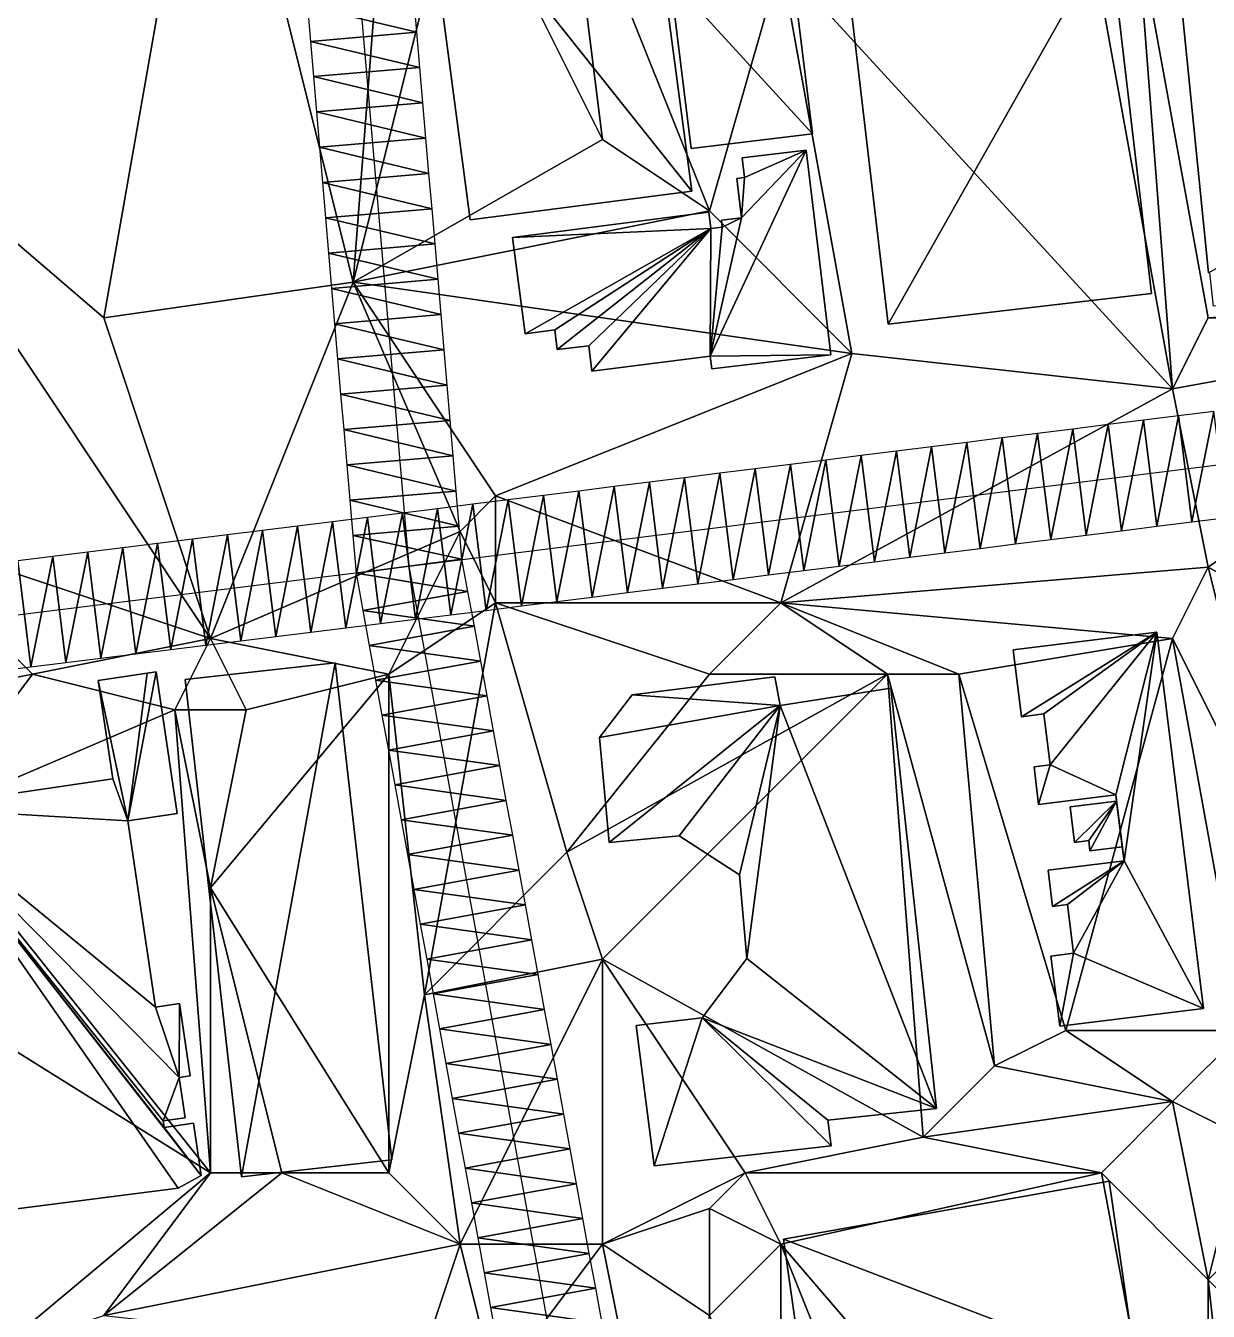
# Model space of a CAD drawing. Header units: metres. Extents: x -1103 to 901, y -902 to 905.
# Drawn here: x -860.4 to -794, y 388.2 to 460.4 of the extents above; entities that cross this region are included whole.
import ezdxf

# ---------------------------------------------------------------- set-up
doc = ezdxf.new("R2010")
doc.units = ezdxf.units.M
for name, color, linetype in [('OSM_BUILDING_FOOTPRINTS', 7, 'CONTINUOUS'), ('OSM_BUILDING_ROOFS', 1, 'CONTINUOUS'), ('OSM_BUILDING_WALLS', 8, 'CONTINUOUS'), ('OSM_ROAD_AXES', 2, 'CONTINUOUS'), ('OSM_ROAD_SURFACE', 9, 'CONTINUOUS'), ('OSM_TERRAIN', 3, 'CONTINUOUS')]:
    doc.layers.add(name, color=color, linetype=linetype)

msp = doc.modelspace()

# ---------------------------------------------------------------- linework, layer by layer
at = {"layer": 'OSM_BUILDING_FOOTPRINTS'}
for points in [[(-825.731, 471.803, 13.189), (-822.99, 451.112, 13.189), (-835.425, 449.486, 13.189), (-838.167, 470.178, 13.189), (-825.731, 471.803, 13.189)], [(-814.335, 463.896, 12.464), (-799.556, 465.6, 12.464), (-797.19, 445.351, 12.464), (-811.969, 443.647, 12.464), (-814.335, 463.896, 12.464)], [(-795.477, 461.386, 12.479), (-761.564, 464.716, 12.479), (-760.082, 449.841, 12.479), (-763.332, 449.52, 12.479), (-763.166, 447.983, 12.479), (-766.626, 447.607, 12.479), (-766.781, 449.023, 12.479), (-789.861, 446.501, 12.479), (-789.706, 445.085, 12.479), (-793.697, 444.643, 12.479), (-793.907, 446.523, 12.479), (-793.995, 446.512, 12.479), (-795.477, 461.386, 12.479)], [(-817.385, 463.885, 12.961), (-816.214, 454.33, 12.961), (-823.034, 453.501, 12.961), (-824.206, 463.067, 12.961), (-817.385, 463.885, 12.961)], [(-821.961, 441.845, 13.119), (-828.594, 441.004, 13.119), (-828.771, 442.431, 13.119), (-830.55, 442.209, 13.119), (-830.683, 443.315, 13.119), (-832.352, 443.105, 13.119), (-833.048, 448.502, 13.119), (-822.028, 449.918, 13.119), (-821.917, 449.011, 13.119), (-821.276, 449.088, 13.119), (-821.331, 449.475, 13.119), (-820.193, 449.608, 13.119), (-820.469, 451.809, 13.119), (-820.027, 451.864, 13.119), (-820.16, 452.97, 13.119), (-816.578, 453.401, 13.119), (-815.185, 441.922, 13.119), (-821.873, 441.126, 13.119), (-821.961, 441.845, 13.119)], [(-799.146, 416.863, 13.753), (-799.19, 417.217, 13.753), (-803.523, 416.686, 13.753), (-803.778, 418.798, 13.753), (-802.882, 418.909, 13.753), (-803.236, 421.762, 13.753), (-804.485, 421.607, 13.753), (-804.949, 425.367, 13.753), (-796.88, 426.351, 13.753), (-794.271, 405.229, 13.753), (-802.34, 404.244, 13.753), (-802.827, 408.17, 13.753), (-801.567, 408.325, 13.753), (-801.898, 411.057, 13.753), (-802.738, 410.957, 13.753), (-802.993, 412.992, 13.753), (-798.726, 413.512, 13.753), (-798.825, 414.297, 13.753), (-800.638, 414.076, 13.753), (-800.704, 414.651, 13.753), (-801.511, 414.551, 13.753), (-801.755, 416.553, 13.753), (-799.146, 416.863, 13.753)], [(-851.431, 423.685, 13.4), (-843.008, 424.625, 13.4), (-839.835, 396.735, 13.4), (-848.258, 395.784, 13.4), (-851.431, 423.685, 13.4)], [(-863.987, 393.594, 13.037), (-866.696, 416.475, 13.037), (-855.487, 418.112, 13.037), (-856.305, 423.641, 13.037), (-853.553, 424.05, 13.037), (-853.055, 424.117, 13.037), (-851.884, 416.165, 13.037), (-852.492, 416.077, 13.037), (-854.647, 415.767, 13.037), (-853.099, 405.305, 13.037), (-851.74, 405.504, 13.037), (-851.143, 401.446, 13.037), (-851.773, 401.346, 13.037), (-851.43, 399.09, 13.037), (-852.668, 398.913, 13.037), (-852.613, 398.548, 13.037), (-850.955, 398.792, 13.037), (-850.524, 395.861, 13.037), (-851.817, 395.142, 13.037), (-863.987, 393.594, 13.037)], [(-818.026, 422.237, 14.599), (-811.825, 423.199, 14.599), (-809.249, 399.622, 14.599), (-815.362, 398.958, 14.599), (-815.174, 397.52, 14.599), (-825.111, 396.392, 14.599), (-826.117, 404.277, 14.599), (-822.414, 404.709, 14.599), (-819.905, 408.037, 14.599), (-820.314, 412.737, 14.599), (-823.696, 414.927, 14.599), (-827.632, 414.551, 14.599), (-828.173, 420.445, 14.599), (-826.338, 422.834, 14.599), (-818.324, 423.852, 14.599), (-818.026, 422.237, 14.599)], [(-799.555, 395.541, 13.459), (-797.985, 384.692, 13.459), (-797.41, 384.77, 13.459), (-797.288, 383.973, 13.459), (-796.172, 384.018, 13.459), (-795.542, 378.422, 13.459), (-796.028, 378.123, 13.459), (-795.641, 374.628, 13.459), (-796.293, 374.529, 13.459), (-794.226, 363.492, 13.459), (-813.228, 360.428, 13.459), (-814.355, 365.958, 13.459), (-815.184, 365.77, 13.459), (-817.826, 385.256, 13.459), (-817.76, 385.267, 13.459), (-818.025, 387.147, 13.459), (-817.13, 387.269, 13.459), (-817.849, 392.278, 13.459), (-799.555, 395.541, 13.459)]]:
    msp.add_polyline3d(points, close=True, dxfattribs=at)
at = {"layer": 'OSM_BUILDING_ROOFS'}
for points in [[(-822.99, 451.112, 21.589), (-825.731, 471.803, 21.589), (-838.167, 470.178, 21.589)], [(-822.99, 451.112, 21.589), (-838.167, 470.178, 21.589), (-835.425, 449.486, 21.589)], [(-799.556, 465.6, 17.664), (-814.335, 463.896, 17.664), (-811.969, 443.647, 17.664)], [(-799.556, 465.6, 17.664), (-811.969, 443.647, 17.664), (-797.19, 445.351, 17.664)], [(-761.564, 464.716, 20.879), (-795.477, 461.386, 20.879), (-793.995, 446.512, 20.879)], [(-816.214, 454.33, 22.961), (-817.385, 463.885, 22.961), (-824.206, 463.067, 22.961)], [(-816.214, 454.33, 22.961), (-824.206, 463.067, 22.961), (-823.034, 453.501, 22.961)], [(-821.961, 441.845, 21.519), (-815.185, 441.922, 21.519), (-816.578, 453.401, 21.519)], [(-821.961, 441.845, 21.519), (-816.578, 453.401, 21.519), (-820.193, 449.608, 21.519)], [(-816.578, 453.401, 21.519), (-820.027, 451.864, 21.519), (-820.193, 449.608, 21.519)], [(-816.578, 453.401, 21.519), (-820.16, 452.97, 21.519), (-820.027, 451.864, 21.519)], [(-820.027, 451.864, 21.519), (-820.469, 451.809, 21.519), (-820.193, 449.608, 21.519)], [(-821.917, 449.011, 21.519), (-822.028, 449.918, 21.519), (-833.048, 448.502, 21.519)], [(-821.961, 441.845, 21.519), (-820.193, 449.608, 21.519), (-821.276, 449.088, 21.519)], [(-820.193, 449.608, 21.519), (-821.331, 449.475, 21.519), (-821.276, 449.088, 21.519)], [(-821.917, 449.011, 21.519), (-833.048, 448.502, 21.519), (-832.352, 443.105, 21.519)], [(-821.917, 449.011, 21.519), (-832.352, 443.105, 21.519), (-830.683, 443.315, 21.519)], [(-821.917, 449.011, 21.519), (-830.683, 443.315, 21.519), (-830.55, 442.209, 21.519)], [(-821.917, 449.011, 21.519), (-830.55, 442.209, 21.519), (-828.771, 442.431, 21.519)], [(-821.917, 449.011, 21.519), (-828.771, 442.431, 21.519), (-828.594, 441.004, 21.519)], [(-821.917, 449.011, 21.519), (-828.594, 441.004, 21.519), (-821.961, 441.845, 21.519)], [(-821.276, 449.088, 21.519), (-821.917, 449.011, 21.519), (-821.961, 441.845, 21.519)], [(-821.961, 441.845, 21.519), (-821.873, 441.126, 21.519), (-815.185, 441.922, 21.519)], [(-796.88, 426.351, 25.353), (-804.949, 425.367, 25.353), (-804.485, 421.607, 25.353)], [(-796.88, 426.351, 25.353), (-804.485, 421.607, 25.353), (-803.236, 421.762, 25.353)], [(-796.88, 426.351, 25.353), (-803.236, 421.762, 25.353), (-802.882, 418.909, 25.353)], [(-796.88, 426.351, 25.353), (-802.882, 418.909, 25.353), (-799.19, 417.217, 25.353)], [(-796.88, 426.351, 25.353), (-799.19, 417.217, 25.353), (-798.726, 413.512, 25.353)], [(-798.726, 413.512, 25.353), (-794.271, 405.229, 25.353), (-796.88, 426.351, 25.353)], [(-843.008, 424.625, 18.6), (-851.431, 423.685, 18.6), (-848.258, 395.784, 18.6)], [(-843.008, 424.625, 18.6), (-848.258, 395.784, 18.6), (-839.835, 396.735, 18.6)], [(-854.647, 415.767, 18.237), (-853.553, 424.05, 18.237), (-856.305, 423.641, 18.237)], [(-854.647, 415.767, 18.237), (-856.305, 423.641, 18.237), (-855.487, 418.112, 18.237)], [(-854.647, 415.767, 18.237), (-851.884, 416.165, 18.237), (-853.055, 424.117, 18.237)], [(-854.647, 415.767, 18.237), (-853.055, 424.117, 18.237), (-853.553, 424.05, 18.237)], [(-818.026, 422.237, 29.399), (-818.324, 423.852, 29.399), (-826.338, 422.834, 29.399)], [(-809.249, 399.622, 29.399), (-811.825, 423.199, 29.399), (-818.026, 422.237, 29.399)], [(-818.026, 422.237, 29.399), (-826.338, 422.834, 29.399), (-828.173, 420.445, 29.399)], [(-818.026, 422.237, 29.399), (-828.173, 420.445, 29.399), (-827.632, 414.551, 29.399)], [(-818.026, 422.237, 29.399), (-827.632, 414.551, 29.399), (-823.696, 414.927, 29.399)], [(-818.026, 422.237, 29.399), (-823.696, 414.927, 29.399), (-820.314, 412.737, 29.399)], [(-818.026, 422.237, 29.399), (-820.314, 412.737, 29.399), (-819.905, 408.037, 29.399)], [(-809.249, 399.622, 29.399), (-818.026, 422.237, 29.399), (-819.905, 408.037, 29.399)], [(-802.882, 418.909, 25.353), (-803.778, 418.798, 25.353), (-803.523, 416.686, 25.353)], [(-802.882, 418.909, 25.353), (-803.523, 416.686, 25.353), (-799.19, 417.217, 25.353)], [(-854.647, 415.767, 18.237), (-855.487, 418.112, 18.237), (-866.696, 416.475, 18.237)], [(-799.19, 417.217, 25.353), (-799.146, 416.863, 25.353), (-798.726, 413.512, 25.353)], [(-866.696, 416.475, 18.237), (-863.987, 393.594, 18.237), (-851.817, 395.142, 18.237)], [(-866.696, 416.475, 18.237), (-851.817, 395.142, 18.237), (-850.524, 395.861, 18.237)], [(-866.696, 416.475, 18.237), (-850.524, 395.861, 18.237), (-852.613, 398.548, 18.237)], [(-866.696, 416.475, 18.237), (-852.613, 398.548, 18.237), (-852.668, 398.913, 18.237)], [(-866.696, 416.475, 18.237), (-852.668, 398.913, 18.237), (-851.773, 401.346, 18.237)], [(-866.696, 416.475, 18.237), (-851.773, 401.346, 18.237), (-853.099, 405.305, 18.237)], [(-866.696, 416.475, 18.237), (-853.099, 405.305, 18.237), (-854.647, 415.767, 18.237)], [(-799.146, 416.863, 25.353), (-801.755, 416.553, 25.353), (-801.511, 414.551, 25.353)], [(-799.146, 416.863, 25.353), (-801.511, 414.551, 25.353), (-800.704, 414.651, 25.353)], [(-799.146, 416.863, 25.353), (-800.704, 414.651, 25.353), (-800.638, 414.076, 25.353)], [(-799.146, 416.863, 25.353), (-800.638, 414.076, 25.353), (-798.825, 414.297, 25.353)], [(-799.146, 416.863, 25.353), (-798.825, 414.297, 25.353), (-798.726, 413.512, 25.353)], [(-854.647, 415.767, 18.237), (-852.492, 416.077, 18.237), (-851.884, 416.165, 18.237)], [(-798.726, 413.512, 25.353), (-802.993, 412.992, 25.353), (-802.738, 410.957, 25.353)], [(-798.726, 413.512, 25.353), (-802.738, 410.957, 25.353), (-801.898, 411.057, 25.353)], [(-798.726, 413.512, 25.353), (-801.898, 411.057, 25.353), (-801.567, 408.325, 25.353)], [(-798.726, 413.512, 25.353), (-801.567, 408.325, 25.353), (-794.271, 405.229, 25.353)], [(-809.249, 399.622, 29.399), (-819.905, 408.037, 29.399), (-822.414, 404.709, 29.399)], [(-801.567, 408.325, 25.353), (-802.827, 408.17, 25.353), (-802.34, 404.244, 25.353)], [(-801.567, 408.325, 25.353), (-802.34, 404.244, 25.353), (-794.271, 405.229, 25.353)], [(-851.773, 401.346, 18.237), (-851.74, 405.504, 18.237), (-853.099, 405.305, 18.237)], [(-851.773, 401.346, 18.237), (-851.143, 401.446, 18.237), (-851.74, 405.504, 18.237)], [(-822.414, 404.709, 29.399), (-826.117, 404.277, 29.399), (-825.111, 396.392, 29.399)], [(-822.414, 404.709, 29.399), (-825.111, 396.392, 29.399), (-815.174, 397.52, 29.399)], [(-822.414, 404.709, 29.399), (-815.174, 397.52, 29.399), (-815.362, 398.958, 29.399)], [(-822.414, 404.709, 29.399), (-815.362, 398.958, 29.399), (-809.249, 399.622, 29.399)], [(-852.668, 398.913, 18.237), (-851.43, 399.09, 18.237), (-851.773, 401.346, 18.237)], [(-850.524, 395.861, 18.237), (-850.955, 398.792, 18.237), (-852.613, 398.548, 18.237)], [(-797.985, 384.692, 63.459), (-799.555, 395.541, 63.459), (-817.849, 392.278, 63.459)], [(-797.985, 384.692, 63.459), (-817.849, 392.278, 63.459), (-817.13, 387.269, 63.459)]]:
    msp.add_3dface(points, dxfattribs=at)
at = {"layer": 'OSM_BUILDING_WALLS'}
for points in [[(-822.99, 451.112, 13.189), (-825.731, 471.803, 13.189), (-825.731, 471.803, 21.589)], [(-822.99, 451.112, 13.189), (-825.731, 471.803, 21.589), (-822.99, 451.112, 21.589)], [(-838.167, 470.178, 13.189), (-835.425, 449.486, 13.189), (-835.425, 449.486, 21.589)], [(-838.167, 470.178, 13.189), (-835.425, 449.486, 21.589), (-838.167, 470.178, 21.589)], [(-797.19, 445.351, 12.464), (-799.556, 465.6, 12.464), (-799.556, 465.6, 17.664)], [(-797.19, 445.351, 12.464), (-799.556, 465.6, 17.664), (-797.19, 445.351, 17.664)], [(-816.214, 454.33, 12.961), (-817.385, 463.885, 12.961), (-817.385, 463.885, 22.961)], [(-816.214, 454.33, 12.961), (-817.385, 463.885, 22.961), (-816.214, 454.33, 22.961)], [(-814.335, 463.896, 12.464), (-811.969, 443.647, 12.464), (-811.969, 443.647, 17.664)], [(-814.335, 463.896, 12.464), (-811.969, 443.647, 17.664), (-814.335, 463.896, 17.664)], [(-824.206, 463.067, 12.961), (-823.034, 453.501, 12.961), (-823.034, 453.501, 22.961)], [(-824.206, 463.067, 12.961), (-823.034, 453.501, 22.961), (-824.206, 463.067, 22.961)], [(-795.477, 461.386, 12.479), (-793.995, 446.512, 12.479), (-793.995, 446.512, 20.879)], [(-795.477, 461.386, 12.479), (-793.995, 446.512, 20.879), (-795.477, 461.386, 20.879)], [(-823.034, 453.501, 12.961), (-816.214, 454.33, 12.961), (-816.214, 454.33, 22.961)], [(-823.034, 453.501, 12.961), (-816.214, 454.33, 22.961), (-823.034, 453.501, 22.961)], [(-816.578, 453.401, 13.119), (-820.16, 452.97, 13.119), (-820.16, 452.97, 21.519)], [(-816.578, 453.401, 13.119), (-820.16, 452.97, 21.519), (-816.578, 453.401, 21.519)], [(-815.185, 441.922, 13.119), (-816.578, 453.401, 13.119), (-816.578, 453.401, 21.519)], [(-815.185, 441.922, 13.119), (-816.578, 453.401, 21.519), (-815.185, 441.922, 21.519)], [(-820.16, 452.97, 13.119), (-820.027, 451.864, 13.119), (-820.027, 451.864, 21.519)], [(-820.16, 452.97, 13.119), (-820.027, 451.864, 21.519), (-820.16, 452.97, 21.519)], [(-820.027, 451.864, 13.119), (-820.469, 451.809, 13.119), (-820.469, 451.809, 21.519)], [(-820.027, 451.864, 13.119), (-820.469, 451.809, 21.519), (-820.027, 451.864, 21.519)], [(-820.469, 451.809, 13.119), (-820.193, 449.608, 13.119), (-820.193, 449.608, 21.519)], [(-820.469, 451.809, 13.119), (-820.193, 449.608, 21.519), (-820.469, 451.809, 21.519)], [(-835.425, 449.486, 13.189), (-822.99, 451.112, 13.189), (-822.99, 451.112, 21.589)], [(-835.425, 449.486, 13.189), (-822.99, 451.112, 21.589), (-835.425, 449.486, 21.589)], [(-822.028, 449.918, 13.119), (-833.048, 448.502, 13.119), (-833.048, 448.502, 21.519)], [(-822.028, 449.918, 13.119), (-833.048, 448.502, 21.519), (-822.028, 449.918, 21.519)], [(-821.917, 449.011, 13.119), (-822.028, 449.918, 13.119), (-822.028, 449.918, 21.519)], [(-821.917, 449.011, 13.119), (-822.028, 449.918, 21.519), (-821.917, 449.011, 21.519)], [(-820.193, 449.608, 13.119), (-821.331, 449.475, 13.119), (-821.331, 449.475, 21.519)], [(-820.193, 449.608, 13.119), (-821.331, 449.475, 21.519), (-820.193, 449.608, 21.519)], [(-821.276, 449.088, 13.119), (-821.917, 449.011, 13.119), (-821.917, 449.011, 21.519)], [(-821.276, 449.088, 13.119), (-821.917, 449.011, 21.519), (-821.276, 449.088, 21.519)], [(-821.331, 449.475, 13.119), (-821.276, 449.088, 13.119), (-821.276, 449.088, 21.519)], [(-821.331, 449.475, 13.119), (-821.276, 449.088, 21.519), (-821.331, 449.475, 21.519)], [(-833.048, 448.502, 13.119), (-832.352, 443.105, 13.119), (-832.352, 443.105, 21.519)], [(-833.048, 448.502, 13.119), (-832.352, 443.105, 21.519), (-833.048, 448.502, 21.519)], [(-811.969, 443.647, 12.464), (-797.19, 445.351, 12.464), (-797.19, 445.351, 17.664)], [(-811.969, 443.647, 12.464), (-797.19, 445.351, 17.664), (-811.969, 443.647, 17.664)], [(-832.352, 443.105, 13.119), (-830.683, 443.315, 13.119), (-830.683, 443.315, 21.519)], [(-832.352, 443.105, 13.119), (-830.683, 443.315, 21.519), (-832.352, 443.105, 21.519)], [(-830.683, 443.315, 13.119), (-830.55, 442.209, 13.119), (-830.55, 442.209, 21.519)], [(-830.683, 443.315, 13.119), (-830.55, 442.209, 21.519), (-830.683, 443.315, 21.519)], [(-830.55, 442.209, 13.119), (-828.771, 442.431, 13.119), (-828.771, 442.431, 21.519)], [(-830.55, 442.209, 13.119), (-828.771, 442.431, 21.519), (-830.55, 442.209, 21.519)], [(-828.771, 442.431, 13.119), (-828.594, 441.004, 13.119), (-828.594, 441.004, 21.519)], [(-828.771, 442.431, 13.119), (-828.594, 441.004, 21.519), (-828.771, 442.431, 21.519)], [(-828.594, 441.004, 13.119), (-821.961, 441.845, 13.119), (-821.961, 441.845, 21.519)], [(-828.594, 441.004, 13.119), (-821.961, 441.845, 21.519), (-828.594, 441.004, 21.519)], [(-821.961, 441.845, 13.119), (-821.873, 441.126, 13.119), (-821.873, 441.126, 21.519)], [(-821.961, 441.845, 13.119), (-821.873, 441.126, 21.519), (-821.961, 441.845, 21.519)], [(-821.873, 441.126, 13.119), (-815.185, 441.922, 13.119), (-815.185, 441.922, 21.519)], [(-821.873, 441.126, 13.119), (-815.185, 441.922, 21.519), (-821.873, 441.126, 21.519)], [(-796.88, 426.351, 13.753), (-804.949, 425.367, 13.753), (-804.949, 425.367, 25.353)], [(-796.88, 426.351, 13.753), (-804.949, 425.367, 25.353), (-796.88, 426.351, 25.353)], [(-794.271, 405.229, 13.753), (-796.88, 426.351, 13.753), (-796.88, 426.351, 25.353)], [(-794.271, 405.229, 13.753), (-796.88, 426.351, 25.353), (-794.271, 405.229, 25.353)], [(-804.949, 425.367, 13.753), (-804.485, 421.607, 13.753), (-804.485, 421.607, 25.353)], [(-804.949, 425.367, 13.753), (-804.485, 421.607, 25.353), (-804.949, 425.367, 25.353)], [(-843.008, 424.625, 13.4), (-851.431, 423.685, 13.4), (-851.431, 423.685, 18.6)], [(-843.008, 424.625, 13.4), (-851.431, 423.685, 18.6), (-843.008, 424.625, 18.6)], [(-839.835, 396.735, 13.4), (-843.008, 424.625, 13.4), (-843.008, 424.625, 18.6)], [(-839.835, 396.735, 13.4), (-843.008, 424.625, 18.6), (-839.835, 396.735, 18.6)], [(-853.553, 424.05, 13.037), (-856.305, 423.641, 13.037), (-856.305, 423.641, 18.237)], [(-853.553, 424.05, 13.037), (-856.305, 423.641, 18.237), (-853.553, 424.05, 18.237)], [(-856.305, 423.641, 13.037), (-855.487, 418.112, 13.037), (-855.487, 418.112, 18.237)], [(-856.305, 423.641, 13.037), (-855.487, 418.112, 18.237), (-856.305, 423.641, 18.237)], [(-853.055, 424.117, 13.037), (-853.553, 424.05, 13.037), (-853.553, 424.05, 18.237)], [(-853.055, 424.117, 13.037), (-853.553, 424.05, 18.237), (-853.055, 424.117, 18.237)], [(-851.884, 416.165, 13.037), (-853.055, 424.117, 13.037), (-853.055, 424.117, 18.237)], [(-851.884, 416.165, 13.037), (-853.055, 424.117, 18.237), (-851.884, 416.165, 18.237)], [(-851.431, 423.685, 13.4), (-848.258, 395.784, 13.4), (-848.258, 395.784, 18.6)], [(-851.431, 423.685, 13.4), (-848.258, 395.784, 18.6), (-851.431, 423.685, 18.6)], [(-818.324, 423.852, 14.599), (-826.338, 422.834, 14.599), (-826.338, 422.834, 29.399)], [(-818.324, 423.852, 14.599), (-826.338, 422.834, 29.399), (-818.324, 423.852, 29.399)], [(-818.026, 422.237, 14.599), (-818.324, 423.852, 14.599), (-818.324, 423.852, 29.399)], [(-818.026, 422.237, 14.599), (-818.324, 423.852, 29.399), (-818.026, 422.237, 29.399)], [(-811.825, 423.199, 14.599), (-818.026, 422.237, 14.599), (-818.026, 422.237, 29.399)], [(-811.825, 423.199, 14.599), (-818.026, 422.237, 29.399), (-811.825, 423.199, 29.399)], [(-809.249, 399.622, 14.599), (-811.825, 423.199, 14.599), (-811.825, 423.199, 29.399)], [(-809.249, 399.622, 14.599), (-811.825, 423.199, 29.399), (-809.249, 399.622, 29.399)], [(-826.338, 422.834, 14.599), (-828.173, 420.445, 14.599), (-828.173, 420.445, 29.399)], [(-826.338, 422.834, 14.599), (-828.173, 420.445, 29.399), (-826.338, 422.834, 29.399)], [(-804.485, 421.607, 13.753), (-803.236, 421.762, 13.753), (-803.236, 421.762, 25.353)], [(-804.485, 421.607, 13.753), (-803.236, 421.762, 25.353), (-804.485, 421.607, 25.353)], [(-803.236, 421.762, 13.753), (-802.882, 418.909, 13.753), (-802.882, 418.909, 25.353)], [(-803.236, 421.762, 13.753), (-802.882, 418.909, 25.353), (-803.236, 421.762, 25.353)], [(-828.173, 420.445, 14.599), (-827.632, 414.551, 14.599), (-827.632, 414.551, 29.399)], [(-828.173, 420.445, 14.599), (-827.632, 414.551, 29.399), (-828.173, 420.445, 29.399)], [(-802.882, 418.909, 13.753), (-803.778, 418.798, 13.753), (-803.778, 418.798, 25.353)], [(-802.882, 418.909, 13.753), (-803.778, 418.798, 25.353), (-802.882, 418.909, 25.353)], [(-803.778, 418.798, 13.753), (-803.523, 416.686, 13.753), (-803.523, 416.686, 25.353)], [(-803.778, 418.798, 13.753), (-803.523, 416.686, 25.353), (-803.778, 418.798, 25.353)], [(-855.487, 418.112, 13.037), (-866.696, 416.475, 13.037), (-866.696, 416.475, 18.237)], [(-855.487, 418.112, 13.037), (-866.696, 416.475, 18.237), (-855.487, 418.112, 18.237)], [(-803.523, 416.686, 13.753), (-799.19, 417.217, 13.753), (-799.19, 417.217, 25.353)], [(-803.523, 416.686, 13.753), (-799.19, 417.217, 25.353), (-803.523, 416.686, 25.353)], [(-799.19, 417.217, 13.753), (-799.146, 416.863, 13.753), (-799.146, 416.863, 25.353)], [(-799.19, 417.217, 13.753), (-799.146, 416.863, 25.353), (-799.19, 417.217, 25.353)], [(-799.146, 416.863, 13.753), (-801.755, 416.553, 13.753), (-801.755, 416.553, 25.353)], [(-799.146, 416.863, 13.753), (-801.755, 416.553, 25.353), (-799.146, 416.863, 25.353)], [(-801.755, 416.553, 13.753), (-801.511, 414.551, 13.753), (-801.511, 414.551, 25.353)], [(-801.755, 416.553, 13.753), (-801.511, 414.551, 25.353), (-801.755, 416.553, 25.353)], [(-854.647, 415.767, 13.037), (-852.492, 416.077, 13.037), (-852.492, 416.077, 18.237)], [(-854.647, 415.767, 13.037), (-852.492, 416.077, 18.237), (-854.647, 415.767, 18.237)], [(-853.099, 405.305, 13.037), (-854.647, 415.767, 13.037), (-854.647, 415.767, 18.237)], [(-853.099, 405.305, 13.037), (-854.647, 415.767, 18.237), (-853.099, 405.305, 18.237)], [(-852.492, 416.077, 13.037), (-851.884, 416.165, 13.037), (-851.884, 416.165, 18.237)], [(-852.492, 416.077, 13.037), (-851.884, 416.165, 18.237), (-852.492, 416.077, 18.237)], [(-827.632, 414.551, 14.599), (-823.696, 414.927, 14.599), (-823.696, 414.927, 29.399)], [(-827.632, 414.551, 14.599), (-823.696, 414.927, 29.399), (-827.632, 414.551, 29.399)], [(-823.696, 414.927, 14.599), (-820.314, 412.737, 14.599), (-820.314, 412.737, 29.399)], [(-823.696, 414.927, 14.599), (-820.314, 412.737, 29.399), (-823.696, 414.927, 29.399)], [(-801.511, 414.551, 13.753), (-800.704, 414.651, 13.753), (-800.704, 414.651, 25.353)], [(-801.511, 414.551, 13.753), (-800.704, 414.651, 25.353), (-801.511, 414.551, 25.353)], [(-800.704, 414.651, 13.753), (-800.638, 414.076, 13.753), (-800.638, 414.076, 25.353)], [(-800.704, 414.651, 13.753), (-800.638, 414.076, 25.353), (-800.704, 414.651, 25.353)], [(-800.638, 414.076, 13.753), (-798.825, 414.297, 13.753), (-798.825, 414.297, 25.353)], [(-800.638, 414.076, 13.753), (-798.825, 414.297, 25.353), (-800.638, 414.076, 25.353)], [(-798.825, 414.297, 13.753), (-798.726, 413.512, 13.753), (-798.726, 413.512, 25.353)], [(-798.825, 414.297, 13.753), (-798.726, 413.512, 25.353), (-798.825, 414.297, 25.353)], [(-798.726, 413.512, 13.753), (-802.993, 412.992, 13.753), (-802.993, 412.992, 25.353)], [(-798.726, 413.512, 13.753), (-802.993, 412.992, 25.353), (-798.726, 413.512, 25.353)], [(-802.993, 412.992, 13.753), (-802.738, 410.957, 13.753), (-802.738, 410.957, 25.353)], [(-802.993, 412.992, 13.753), (-802.738, 410.957, 25.353), (-802.993, 412.992, 25.353)], [(-820.314, 412.737, 14.599), (-819.905, 408.037, 14.599), (-819.905, 408.037, 29.399)], [(-820.314, 412.737, 14.599), (-819.905, 408.037, 29.399), (-820.314, 412.737, 29.399)], [(-802.738, 410.957, 13.753), (-801.898, 411.057, 13.753), (-801.898, 411.057, 25.353)], [(-802.738, 410.957, 13.753), (-801.898, 411.057, 25.353), (-802.738, 410.957, 25.353)], [(-801.898, 411.057, 13.753), (-801.567, 408.325, 13.753), (-801.567, 408.325, 25.353)], [(-801.898, 411.057, 13.753), (-801.567, 408.325, 25.353), (-801.898, 411.057, 25.353)], [(-819.905, 408.037, 14.599), (-822.414, 404.709, 14.599), (-822.414, 404.709, 29.399)], [(-819.905, 408.037, 14.599), (-822.414, 404.709, 29.399), (-819.905, 408.037, 29.399)], [(-801.567, 408.325, 13.753), (-802.827, 408.17, 13.753), (-802.827, 408.17, 25.353)], [(-801.567, 408.325, 13.753), (-802.827, 408.17, 25.353), (-801.567, 408.325, 25.353)], [(-802.827, 408.17, 13.753), (-802.34, 404.244, 13.753), (-802.34, 404.244, 25.353)], [(-802.827, 408.17, 13.753), (-802.34, 404.244, 25.353), (-802.827, 408.17, 25.353)], [(-851.74, 405.504, 13.037), (-853.099, 405.305, 13.037), (-853.099, 405.305, 18.237)], [(-851.74, 405.504, 13.037), (-853.099, 405.305, 18.237), (-851.74, 405.504, 18.237)], [(-851.143, 401.446, 13.037), (-851.74, 405.504, 13.037), (-851.74, 405.504, 18.237)], [(-851.143, 401.446, 13.037), (-851.74, 405.504, 18.237), (-851.143, 401.446, 18.237)], [(-802.34, 404.244, 13.753), (-794.271, 405.229, 13.753), (-794.271, 405.229, 25.353)], [(-802.34, 404.244, 13.753), (-794.271, 405.229, 25.353), (-802.34, 404.244, 25.353)], [(-822.414, 404.709, 14.599), (-826.117, 404.277, 14.599), (-826.117, 404.277, 29.399)], [(-822.414, 404.709, 14.599), (-826.117, 404.277, 29.399), (-822.414, 404.709, 29.399)], [(-826.117, 404.277, 14.599), (-825.111, 396.392, 14.599), (-825.111, 396.392, 29.399)], [(-826.117, 404.277, 14.599), (-825.111, 396.392, 29.399), (-826.117, 404.277, 29.399)], [(-851.773, 401.346, 13.037), (-851.143, 401.446, 13.037), (-851.143, 401.446, 18.237)], [(-851.773, 401.346, 13.037), (-851.143, 401.446, 18.237), (-851.773, 401.346, 18.237)], [(-851.43, 399.09, 13.037), (-851.773, 401.346, 13.037), (-851.773, 401.346, 18.237)], [(-851.43, 399.09, 13.037), (-851.773, 401.346, 18.237), (-851.43, 399.09, 18.237)], [(-852.668, 398.913, 13.037), (-851.43, 399.09, 13.037), (-851.43, 399.09, 18.237)], [(-852.668, 398.913, 13.037), (-851.43, 399.09, 18.237), (-852.668, 398.913, 18.237)], [(-815.362, 398.958, 14.599), (-809.249, 399.622, 14.599), (-809.249, 399.622, 29.399)], [(-815.362, 398.958, 14.599), (-809.249, 399.622, 29.399), (-815.362, 398.958, 29.399)], [(-852.613, 398.548, 13.037), (-852.668, 398.913, 13.037), (-852.668, 398.913, 18.237)], [(-852.613, 398.548, 13.037), (-852.668, 398.913, 18.237), (-852.613, 398.548, 18.237)], [(-850.955, 398.792, 13.037), (-852.613, 398.548, 13.037), (-852.613, 398.548, 18.237)], [(-850.955, 398.792, 13.037), (-852.613, 398.548, 18.237), (-850.955, 398.792, 18.237)], [(-850.524, 395.861, 13.037), (-850.955, 398.792, 13.037), (-850.955, 398.792, 18.237)], [(-850.524, 395.861, 13.037), (-850.955, 398.792, 18.237), (-850.524, 395.861, 18.237)], [(-815.174, 397.52, 14.599), (-815.362, 398.958, 14.599), (-815.362, 398.958, 29.399)], [(-815.174, 397.52, 14.599), (-815.362, 398.958, 29.399), (-815.174, 397.52, 29.399)], [(-825.111, 396.392, 14.599), (-815.174, 397.52, 14.599), (-815.174, 397.52, 29.399)], [(-825.111, 396.392, 14.599), (-815.174, 397.52, 29.399), (-825.111, 396.392, 29.399)], [(-848.258, 395.784, 13.4), (-839.835, 396.735, 13.4), (-839.835, 396.735, 18.6)], [(-848.258, 395.784, 13.4), (-839.835, 396.735, 18.6), (-848.258, 395.784, 18.6)], [(-851.817, 395.142, 13.037), (-850.524, 395.861, 13.037), (-850.524, 395.861, 18.237)], [(-851.817, 395.142, 13.037), (-850.524, 395.861, 18.237), (-851.817, 395.142, 18.237)], [(-799.555, 395.541, 13.459), (-817.849, 392.278, 13.459), (-817.849, 392.278, 63.459)], [(-799.555, 395.541, 13.459), (-817.849, 392.278, 63.459), (-799.555, 395.541, 63.459)], [(-797.985, 384.692, 13.459), (-799.555, 395.541, 13.459), (-799.555, 395.541, 63.459)], [(-797.985, 384.692, 13.459), (-799.555, 395.541, 63.459), (-797.985, 384.692, 63.459)], [(-863.987, 393.594, 13.037), (-851.817, 395.142, 13.037), (-851.817, 395.142, 18.237)], [(-863.987, 393.594, 13.037), (-851.817, 395.142, 18.237), (-863.987, 393.594, 18.237)], [(-817.849, 392.278, 13.459), (-817.13, 387.269, 13.459), (-817.13, 387.269, 63.459)], [(-817.849, 392.278, 13.459), (-817.13, 387.269, 63.459), (-817.849, 392.278, 63.459)]]:
    msp.add_3dface(points, dxfattribs=at)
at = {"layer": 'OSM_ROAD_AXES'}
for points in [[(-823.795, 348.496, 14.019), (-824.524, 351.824, 14.158), (-838.862, 430.056, 15.565), (-845.828, 511.273, 18.144)], [(-1016.64, 403.931, 15.429), (-1005.73, 413.597, 15.516), (-992.964, 424.921, 14.833), (-988.465, 427.598, 14.51), (-985.646, 427.598, 14.419), (-983.645, 427.133, 14.358), (-978.826, 422.168, 14.452), (-973.818, 417.789, 14.568), (-970.369, 413.719, 14.787), (-838.862, 430.056, 15.565), (-741.81, 442.222, 14.22), (-738.781, 442.775, 14.296), (-738.439, 444.876, 14.501), (-738.616, 446.679, 14.805), (-737.257, 497.119, 15.958)]]:
    msp.add_polyline3d(points, dxfattribs=at)
at = {"layer": 'OSM_ROAD_SURFACE'}
for points in [[(-838.422, 460.025, 15.463), (-838.592, 462.006, 15.57), (-844.57, 461.494, 15.896)], [(-838.422, 460.025, 15.463), (-844.57, 461.494, 15.896), (-844.4, 459.513, 15.812)], [(-838.252, 458.045, 15.443), (-838.422, 460.025, 15.463), (-844.4, 459.513, 15.812)], [(-838.252, 458.045, 15.443), (-844.4, 459.513, 15.812), (-844.23, 457.532, 15.727)], [(-838.082, 456.064, 15.424), (-838.252, 458.045, 15.443), (-844.23, 457.532, 15.727)], [(-838.082, 456.064, 15.424), (-844.23, 457.532, 15.727), (-844.06, 455.551, 15.643)], [(-837.912, 454.083, 15.404), (-838.082, 456.064, 15.424), (-844.06, 455.551, 15.643)], [(-837.912, 454.083, 15.404), (-844.06, 455.551, 15.643), (-843.89, 453.57, 15.558)], [(-837.742, 452.102, 15.385), (-837.912, 454.083, 15.404), (-843.89, 453.57, 15.558)], [(-837.742, 452.102, 15.385), (-843.89, 453.57, 15.558), (-843.72, 451.589, 15.461)], [(-837.572, 450.121, 15.365), (-837.742, 452.102, 15.385), (-843.72, 451.589, 15.461)], [(-837.572, 450.121, 15.365), (-843.72, 451.589, 15.461), (-843.55, 449.608, 15.364)], [(-837.402, 448.14, 15.309), (-837.572, 450.121, 15.365), (-843.55, 449.608, 15.364)], [(-837.402, 448.14, 15.309), (-843.55, 449.608, 15.364), (-843.38, 447.627, 15.267)], [(-837.233, 446.159, 15.204), (-837.402, 448.14, 15.309), (-843.38, 447.627, 15.267)], [(-837.233, 446.159, 15.204), (-843.38, 447.627, 15.267), (-843.211, 445.646, 15.18)], [(-837.063, 444.178, 15.258), (-837.233, 446.159, 15.204), (-843.211, 445.646, 15.18)], [(-837.063, 444.178, 15.258), (-843.211, 445.646, 15.18), (-843.041, 443.665, 15.199)], [(-836.893, 442.197, 15.354), (-837.063, 444.178, 15.258), (-843.041, 443.665, 15.199)], [(-836.893, 442.197, 15.354), (-843.041, 443.665, 15.199), (-842.871, 441.685, 15.233)], [(-836.723, 440.216, 15.45), (-836.893, 442.197, 15.354), (-842.871, 441.685, 15.233)], [(-836.723, 440.216, 15.45), (-842.871, 441.685, 15.233), (-842.701, 439.704, 15.269)], [(-836.553, 438.235, 15.545), (-836.723, 440.216, 15.45), (-842.701, 439.704, 15.269)], [(-836.553, 438.235, 15.545), (-842.701, 439.704, 15.269), (-842.531, 437.723, 15.305)], [(-794.915, 432.541, 15.087), (-793.68, 438.743, 15.075), (-795.661, 438.495, 15.09)], [(-794.915, 432.541, 15.087), (-792.934, 432.79, 15.061), (-793.68, 438.743, 15.075)], [(-836.383, 436.255, 15.596), (-836.553, 438.235, 15.545), (-842.531, 437.723, 15.305)], [(-798.876, 432.045, 15.22), (-797.642, 438.246, 15.155), (-799.622, 437.998, 15.222)], [(-798.876, 432.045, 15.22), (-796.895, 432.293, 15.153), (-797.642, 438.246, 15.155)], [(-796.895, 432.293, 15.153), (-795.661, 438.495, 15.09), (-797.642, 438.246, 15.155)], [(-796.895, 432.293, 15.153), (-794.915, 432.541, 15.087), (-795.661, 438.495, 15.09)], [(-836.383, 436.255, 15.596), (-842.531, 437.723, 15.305), (-842.361, 435.742, 15.341)], [(-804.818, 431.3, 15.419), (-803.584, 437.501, 15.284), (-805.564, 437.253, 15.315)], [(-804.818, 431.3, 15.419), (-802.837, 431.548, 15.353), (-803.584, 437.501, 15.284)], [(-802.837, 431.548, 15.353), (-801.603, 437.75, 15.254), (-803.584, 437.501, 15.284)], [(-802.837, 431.548, 15.353), (-800.857, 431.796, 15.286), (-801.603, 437.75, 15.254)], [(-800.857, 431.796, 15.286), (-799.622, 437.998, 15.222), (-801.603, 437.75, 15.254)], [(-800.857, 431.796, 15.286), (-798.876, 432.045, 15.22), (-799.622, 437.998, 15.222)], [(-810.76, 430.555, 15.619), (-809.526, 436.757, 15.377), (-811.506, 436.508, 15.407)], [(-810.76, 430.555, 15.619), (-808.779, 430.803, 15.552), (-809.526, 436.757, 15.377)], [(-808.779, 430.803, 15.552), (-807.545, 437.005, 15.346), (-809.526, 436.757, 15.377)], [(-808.779, 430.803, 15.552), (-806.799, 431.051, 15.486), (-807.545, 437.005, 15.346)], [(-806.799, 431.051, 15.486), (-805.564, 437.253, 15.315), (-807.545, 437.005, 15.346)], [(-806.799, 431.051, 15.486), (-804.818, 431.3, 15.419), (-805.564, 437.253, 15.315)], [(-836.213, 434.274, 15.633), (-836.383, 436.255, 15.596), (-842.361, 435.742, 15.341)], [(-816.702, 429.81, 15.771), (-815.468, 436.012, 15.469), (-817.448, 435.763, 15.498)], [(-816.702, 429.81, 15.771), (-814.721, 430.058, 15.74), (-815.468, 436.012, 15.469)], [(-814.721, 430.058, 15.74), (-813.487, 436.26, 15.438), (-815.468, 436.012, 15.469)], [(-814.721, 430.058, 15.74), (-812.741, 430.307, 15.685), (-813.487, 436.26, 15.438)], [(-812.741, 430.307, 15.685), (-811.506, 436.508, 15.407), (-813.487, 436.26, 15.438)], [(-812.741, 430.307, 15.685), (-810.76, 430.555, 15.619), (-811.506, 436.508, 15.407)], [(-836.213, 434.274, 15.633), (-842.361, 435.742, 15.341), (-842.191, 433.761, 15.377)], [(-822.644, 429.065, 15.828), (-821.41, 435.267, 15.558), (-823.39, 435.019, 15.588)], [(-822.644, 429.065, 15.828), (-820.663, 429.313, 15.831), (-821.41, 435.267, 15.558)], [(-820.663, 429.313, 15.831), (-819.429, 435.515, 15.528), (-821.41, 435.267, 15.558)], [(-820.663, 429.313, 15.831), (-818.683, 429.562, 15.801), (-819.429, 435.515, 15.528)], [(-818.683, 429.562, 15.801), (-817.448, 435.763, 15.498), (-819.429, 435.515, 15.528)], [(-818.683, 429.562, 15.801), (-816.702, 429.81, 15.771), (-817.448, 435.763, 15.498)], [(-828.586, 428.32, 15.772), (-827.352, 434.522, 15.647), (-829.332, 434.274, 15.677)], [(-828.586, 428.32, 15.772), (-826.605, 428.569, 15.791), (-827.352, 434.522, 15.647)], [(-826.605, 428.569, 15.791), (-825.371, 434.77, 15.617), (-827.352, 434.522, 15.647)], [(-826.605, 428.569, 15.791), (-824.625, 428.817, 15.809), (-825.371, 434.77, 15.617)], [(-824.625, 428.817, 15.809), (-823.39, 435.019, 15.588), (-825.371, 434.77, 15.617)], [(-824.625, 428.817, 15.809), (-822.644, 429.065, 15.828), (-823.39, 435.019, 15.588)], [(-836.043, 432.293, 15.67), (-836.213, 434.274, 15.633), (-842.191, 433.761, 15.377)], [(-836.043, 432.293, 15.67), (-842.191, 433.761, 15.377), (-842.021, 431.78, 15.412)], [(-834.528, 427.575, 15.746), (-833.294, 433.777, 15.736), (-835.274, 433.529, 15.684)], [(-834.528, 427.575, 15.746), (-832.547, 427.824, 15.772), (-833.294, 433.777, 15.736)], [(-832.547, 427.824, 15.772), (-831.313, 434.025, 15.706), (-833.294, 433.777, 15.736)], [(-832.547, 427.824, 15.772), (-830.567, 428.072, 15.754), (-831.313, 434.025, 15.706)], [(-830.567, 428.072, 15.754), (-829.332, 434.274, 15.677), (-831.313, 434.025, 15.706)], [(-830.567, 428.072, 15.754), (-828.586, 428.32, 15.772), (-829.332, 434.274, 15.677)], [(-840.455, 426.835, 15.727), (-839.234, 433.032, 15.518), (-841.195, 432.789, 15.435)], [(-840.455, 426.835, 15.727), (-838.491, 427.079, 15.843), (-839.234, 433.032, 15.518)], [(-838.491, 427.079, 15.843), (-837.255, 433.28, 15.602), (-839.234, 433.032, 15.518)], [(-838.491, 427.079, 15.843), (-836.509, 427.327, 15.795), (-837.255, 433.28, 15.602)], [(-836.509, 427.327, 15.795), (-835.274, 433.529, 15.684), (-837.255, 433.28, 15.602)], [(-836.509, 427.327, 15.795), (-834.528, 427.575, 15.746), (-835.274, 433.529, 15.684)], [(-846.344, 426.103, 15.381), (-845.121, 432.301, 15.268), (-847.083, 432.057, 15.184)], [(-846.344, 426.103, 15.381), (-844.381, 426.347, 15.496), (-845.121, 432.301, 15.268)], [(-844.381, 426.347, 15.496), (-843.158, 432.545, 15.351), (-845.121, 432.301, 15.268)], [(-844.381, 426.347, 15.496), (-842.418, 426.591, 15.612), (-843.158, 432.545, 15.351)], [(-842.418, 426.591, 15.612), (-841.195, 432.789, 15.435), (-843.158, 432.545, 15.351)], [(-842.418, 426.591, 15.612), (-840.455, 426.835, 15.727), (-841.195, 432.789, 15.435)], [(-835.889, 430.455, 15.709), (-836.043, 432.293, 15.67), (-842.021, 431.78, 15.412)], [(-852.232, 425.372, 15.067), (-851.009, 431.57, 15.073), (-852.972, 431.326, 14.993)], [(-852.232, 425.372, 15.067), (-850.269, 425.615, 15.18), (-851.009, 431.57, 15.073)], [(-850.269, 425.615, 15.18), (-849.046, 431.813, 15.124), (-851.009, 431.57, 15.073)], [(-850.269, 425.615, 15.18), (-848.307, 425.859, 15.265), (-849.046, 431.813, 15.124)], [(-848.307, 425.859, 15.265), (-847.083, 432.057, 15.184), (-849.046, 431.813, 15.124)], [(-848.307, 425.859, 15.265), (-846.344, 426.103, 15.381), (-847.083, 432.057, 15.184)], [(-835.889, 430.455, 15.709), (-842.021, 431.78, 15.412), (-841.836, 429.656, 15.451)], [(-858.121, 424.64, 14.764), (-856.897, 430.838, 14.761), (-858.86, 430.594, 14.642)], [(-858.121, 424.64, 14.764), (-856.158, 424.884, 14.857), (-856.897, 430.838, 14.761)], [(-856.158, 424.884, 14.857), (-854.935, 431.082, 14.88), (-856.897, 430.838, 14.761)], [(-856.158, 424.884, 14.857), (-854.195, 425.128, 14.955), (-854.935, 431.082, 14.88)], [(-854.195, 425.128, 14.955), (-852.972, 431.326, 14.993), (-854.935, 431.082, 14.88)], [(-854.195, 425.128, 14.955), (-852.232, 425.372, 15.067), (-852.972, 431.326, 14.993)], [(-862.046, 424.152, 14.581), (-860.083, 424.396, 14.671), (-860.823, 430.351, 14.522)], [(-860.083, 424.396, 14.671), (-858.86, 430.594, 14.642), (-860.823, 430.351, 14.522)], [(-860.083, 424.396, 14.671), (-858.121, 424.64, 14.764), (-858.86, 430.594, 14.642)], [(-835.553, 428.641, 15.743), (-835.889, 430.455, 15.709), (-841.836, 429.656, 15.451)], [(-835.553, 428.641, 15.743), (-841.836, 429.656, 15.451), (-841.455, 427.559, 15.611)], [(-835.195, 426.685, 15.793), (-835.553, 428.641, 15.743), (-841.455, 427.559, 15.611)], [(-835.195, 426.685, 15.793), (-841.455, 427.559, 15.611), (-841.096, 425.603, 15.768)], [(-834.836, 424.729, 15.888), (-835.195, 426.685, 15.793), (-841.096, 425.603, 15.768)], [(-834.836, 424.729, 15.888), (-841.096, 425.603, 15.768), (-840.738, 423.647, 15.971)], [(-834.478, 422.773, 16.007), (-834.836, 424.729, 15.888), (-840.738, 423.647, 15.971)], [(-834.478, 422.773, 16.007), (-840.738, 423.647, 15.971), (-840.38, 421.692, 15.981)], [(-834.119, 420.817, 16.139), (-834.478, 422.773, 16.007), (-840.38, 421.692, 15.981)], [(-834.119, 420.817, 16.139), (-840.38, 421.692, 15.981), (-840.021, 419.736, 16)], [(-833.761, 418.862, 16.27), (-834.119, 420.817, 16.139), (-840.021, 419.736, 16)], [(-833.761, 418.862, 16.27), (-840.021, 419.736, 16), (-839.663, 417.78, 16.136)], [(-833.402, 416.906, 16.401), (-833.761, 418.862, 16.27), (-839.663, 417.78, 16.136)], [(-833.402, 416.906, 16.401), (-839.663, 417.78, 16.136), (-839.304, 415.824, 16.279)], [(-833.044, 414.95, 16.533), (-833.402, 416.906, 16.401), (-839.304, 415.824, 16.279)], [(-833.044, 414.95, 16.533), (-839.304, 415.824, 16.279), (-838.946, 413.868, 16.422)], [(-832.686, 412.994, 16.664), (-833.044, 414.95, 16.533), (-838.946, 413.868, 16.422)], [(-832.686, 412.994, 16.664), (-838.946, 413.868, 16.422), (-838.587, 411.913, 16.541)], [(-832.327, 411.039, 16.781), (-832.686, 412.994, 16.664), (-838.587, 411.913, 16.541)], [(-832.327, 411.039, 16.781), (-838.587, 411.913, 16.541), (-838.229, 409.957, 16.636)], [(-831.969, 409.083, 16.861), (-832.327, 411.039, 16.781), (-838.229, 409.957, 16.636)], [(-831.969, 409.083, 16.861), (-838.229, 409.957, 16.636), (-837.87, 408.001, 16.731)], [(-831.61, 407.127, 16.935), (-831.969, 409.083, 16.861), (-837.87, 408.001, 16.731)], [(-831.61, 407.127, 16.935), (-837.87, 408.001, 16.731), (-837.512, 406.045, 16.839)], [(-831.252, 405.171, 16.943), (-831.61, 407.127, 16.935), (-837.512, 406.045, 16.839)], [(-831.252, 405.171, 16.943), (-837.512, 406.045, 16.839), (-837.153, 404.09, 16.847)], [(-830.893, 403.215, 16.952), (-831.252, 405.171, 16.943), (-837.153, 404.09, 16.847)], [(-830.893, 403.215, 16.952), (-837.153, 404.09, 16.847), (-836.795, 402.134, 16.856)], [(-830.535, 401.26, 16.948), (-830.893, 403.215, 16.952), (-836.795, 402.134, 16.856)], [(-830.535, 401.26, 16.948), (-836.795, 402.134, 16.856), (-836.437, 400.178, 16.864)], [(-830.176, 399.304, 16.936), (-830.535, 401.26, 16.948), (-836.437, 400.178, 16.864)], [(-830.176, 399.304, 16.936), (-836.437, 400.178, 16.864), (-836.078, 398.222, 16.873)], [(-829.818, 397.348, 16.924), (-830.176, 399.304, 16.936), (-836.078, 398.222, 16.873)], [(-829.818, 397.348, 16.924), (-836.078, 398.222, 16.873), (-835.72, 396.266, 16.882)], [(-829.46, 395.392, 16.912), (-829.818, 397.348, 16.924), (-835.72, 396.266, 16.882)], [(-829.46, 395.392, 16.912), (-835.72, 396.266, 16.882), (-835.361, 394.311, 16.89)], [(-829.101, 393.437, 16.901), (-829.46, 395.392, 16.912), (-835.361, 394.311, 16.89)], [(-829.101, 393.437, 16.901), (-835.361, 394.311, 16.89), (-835.003, 392.355, 16.886)], [(-828.743, 391.481, 16.866), (-829.101, 393.437, 16.901), (-835.003, 392.355, 16.886)], [(-828.743, 391.481, 16.866), (-835.003, 392.355, 16.886), (-834.644, 390.399, 16.804)], [(-828.384, 389.525, 16.762), (-828.743, 391.481, 16.866), (-834.644, 390.399, 16.804)], [(-828.384, 389.525, 16.762), (-834.644, 390.399, 16.804), (-834.286, 388.443, 16.705)], [(-828.026, 387.569, 16.657), (-828.384, 389.525, 16.762), (-834.286, 388.443, 16.705)], [(-828.026, 387.569, 16.657), (-834.286, 388.443, 16.705), (-833.927, 386.488, 16.607)]]:
    msp.add_3dface(points, dxfattribs=at)
at = {"layer": 'OSM_TERRAIN'}
for points in [[(-870, 456, 14.093), (-850, 478, 16.633), (-872, 470, 14.472)], [(-870, 456, 14.093), (-856, 444, 14.793), (-850, 478, 16.633)], [(-856, 444, 14.793), (-842, 446, 15.16), (-850, 478, 16.633)], [(-842, 446, 15.16), (-840, 472, 16.182), (-850, 478, 16.633)], [(-842, 446, 15.16), (-836, 470, 15.59), (-840, 472, 16.182)], [(-842, 446, 15.16), (-828, 454, 15.59), (-836, 470, 15.59)], [(-828, 454, 15.59), (-830, 470, 15.535), (-836, 470, 15.59)], [(-822, 450, 15.134), (-830, 470, 15.535), (-828, 454, 15.59)], [(-822, 450, 15.134), (-818, 464, 15.069), (-830, 470, 15.535)], [(-798, 466, 14.393), (-762, 446, 14.365), (-762, 468, 14.336)], [(-800, 462, 14.98), (-796, 440, 15.044), (-798, 466, 14.393)], [(-794, 444, 14.649), (-798, 466, 14.393), (-796, 440, 15.044)], [(-794, 444, 14.649), (-762, 446, 14.365), (-798, 466, 14.393)], [(-814, 442, 15.124), (-818, 464, 15.069), (-822, 450, 15.134)], [(-814, 442, 15.124), (-796, 440, 15.044), (-818, 464, 15.069)], [(-796, 440, 15.044), (-800, 462, 14.98), (-818, 464, 15.069)], [(-868, 432, 14.053), (-850, 426, 15.092), (-870, 456, 14.093)], [(-850, 426, 15.092), (-856, 444, 14.793), (-870, 456, 14.093)], [(-842, 446, 15.16), (-822, 450, 15.134), (-828, 454, 15.59)], [(-842, 446, 15.16), (-814, 442, 15.124), (-822, 450, 15.134)], [(-850, 426, 15.092), (-842, 446, 15.16), (-856, 444, 14.793)], [(-836, 432, 15.626), (-842, 446, 15.16), (-850, 426, 15.092)], [(-836, 432, 15.626), (-834, 434, 15.682), (-842, 446, 15.16)], [(-834, 434, 15.682), (-814, 442, 15.124), (-842, 446, 15.16)], [(-774, 444, 14.875), (-762, 446, 14.365), (-794, 444, 14.649)], [(-794, 430, 15.016), (-774, 444, 14.875), (-796, 440, 15.044)], [(-796, 440, 15.044), (-774, 444, 14.875), (-794, 444, 14.649)], [(-794, 430, 15.016), (-776, 420, 14.893), (-774, 444, 14.875)], [(-818, 428, 15.818), (-814, 442, 15.124), (-834, 434, 15.682)], [(-818, 428, 15.818), (-796, 440, 15.044), (-814, 442, 15.124)], [(-794, 430, 15.016), (-796, 440, 15.044), (-818, 428, 15.818)], [(-834, 428, 15.672), (-834, 434, 15.682), (-836, 432, 15.626)], [(-834, 428, 15.672), (-818, 428, 15.818), (-834, 434, 15.682)], [(-870, 422, 14.193), (-860, 424, 14.634), (-868, 432, 14.053)], [(-860, 424, 14.634), (-850, 426, 15.092), (-868, 432, 14.053)], [(-850, 426, 15.092), (-840, 424, 15.9), (-836, 432, 15.626)], [(-836, 432, 15.626), (-840, 424, 15.9), (-834, 428, 15.672)], [(-818, 428, 15.818), (-796, 426, 15.73), (-794, 430, 15.016)], [(-790, 414, 15.319), (-794, 430, 15.016), (-796, 426, 15.73)], [(-790, 414, 15.319), (-776, 420, 14.893), (-794, 430, 15.016)], [(-838, 406, 16.781), (-834, 428, 15.672), (-840, 424, 15.9)], [(-838, 406, 16.781), (-830, 414, 16.679), (-834, 428, 15.672)], [(-830, 414, 16.679), (-822, 424, 16.618), (-834, 428, 15.672)], [(-822, 424, 16.618), (-818, 428, 15.818), (-834, 428, 15.672)], [(-822, 424, 16.618), (-812, 424, 16.568), (-818, 428, 15.818)], [(-812, 424, 16.568), (-808, 424, 15.857), (-818, 428, 15.818)], [(-808, 424, 15.857), (-796, 426, 15.73), (-818, 428, 15.818)], [(-860, 424, 14.634), (-852, 422, 15.545), (-850, 426, 15.092)], [(-852, 422, 15.545), (-848, 422, 16.138), (-850, 426, 15.092)], [(-848, 422, 16.138), (-840, 424, 15.9), (-850, 426, 15.092)], [(-802, 404, 15.917), (-796, 426, 15.73), (-808, 424, 15.857)], [(-792, 404, 15.753), (-796, 426, 15.73), (-802, 404, 15.917)], [(-792, 404, 15.753), (-790, 414, 15.319), (-796, 426, 15.73)], [(-866, 416, 15.449), (-860, 424, 14.634), (-870, 422, 14.193)], [(-866, 416, 15.449), (-852, 422, 15.545), (-860, 424, 14.634)], [(-850, 412, 16.138), (-840, 396, 16.226), (-840, 424, 15.9)], [(-850, 412, 16.138), (-840, 424, 15.9), (-848, 422, 16.138)], [(-838, 406, 16.781), (-840, 424, 15.9), (-840, 396, 16.226)], [(-828, 408, 16.943), (-812, 424, 16.568), (-830, 414, 16.679)], [(-830, 414, 16.679), (-812, 424, 16.568), (-822, 424, 16.618)], [(-828, 408, 16.943), (-810, 398, 16.735), (-812, 424, 16.568)], [(-812, 424, 16.568), (-810, 398, 16.735), (-806, 402, 16.592)], [(-812, 424, 16.568), (-806, 402, 16.592), (-808, 424, 15.857)], [(-806, 402, 16.592), (-802, 404, 15.917), (-808, 424, 15.857)], [(-850, 396, 15.54), (-852, 422, 15.545), (-866, 416, 15.449)], [(-852, 422, 15.545), (-850, 396, 15.54), (-850, 412, 16.138)], [(-850, 412, 16.138), (-848, 422, 16.138), (-852, 422, 15.545)], [(-866, 406, 15.386), (-850, 396, 15.54), (-866, 416, 15.449)], [(-838, 406, 16.781), (-828, 408, 16.943), (-830, 414, 16.679)], [(-846, 396, 16.139), (-840, 396, 16.226), (-850, 412, 16.138)], [(-846, 396, 16.139), (-850, 412, 16.138), (-850, 396, 15.54)], [(-836, 392, 16.833), (-828, 408, 16.943), (-838, 406, 16.781)], [(-836, 392, 16.833), (-828, 392, 16.843), (-828, 408, 16.943)], [(-828, 392, 16.843), (-820, 396, 16.775), (-828, 408, 16.943)], [(-820, 396, 16.775), (-810, 398, 16.735), (-828, 408, 16.943)], [(-862, 386, 15.417), (-850, 396, 15.54), (-866, 406, 15.386)], [(-840, 396, 16.226), (-836, 392, 16.833), (-838, 406, 16.781)], [(-796, 400, 16.014), (-802, 404, 15.917), (-806, 402, 16.592)], [(-796, 400, 16.014), (-792, 404, 15.753), (-802, 404, 15.917)], [(-796, 400, 16.014), (-792, 398, 14.678), (-792, 404, 15.753)], [(-810, 398, 16.735), (-796, 400, 16.014), (-806, 402, 16.592)], [(-800, 396, 15.824), (-796, 400, 16.014), (-810, 398, 16.735)], [(-794, 390, 15.847), (-796, 400, 16.014), (-800, 396, 15.824)], [(-794, 390, 15.847), (-792, 398, 14.678), (-796, 400, 16.014)], [(-800, 396, 15.824), (-810, 398, 16.735), (-820, 396, 16.775)], [(-794, 390, 15.847), (-792, 392, 15.047), (-792, 398, 14.678)], [(-862, 386, 15.417), (-856, 388, 15.793), (-850, 396, 15.54)], [(-856, 388, 15.793), (-846, 396, 16.139), (-850, 396, 15.54)], [(-856, 388, 15.793), (-836, 392, 16.833), (-846, 396, 16.139)], [(-846, 396, 16.139), (-836, 392, 16.833), (-840, 396, 16.226)], [(-822, 394, 16.906), (-820, 396, 16.775), (-828, 392, 16.843)], [(-818, 392, 15.816), (-820, 396, 16.775), (-822, 394, 16.906)], [(-818, 392, 15.816), (-800, 396, 15.824), (-820, 396, 16.775)], [(-818, 392, 15.816), (-794, 364, 15.697), (-800, 396, 15.824)], [(-794, 364, 15.697), (-794, 390, 15.847), (-800, 396, 15.824)], [(-822, 388, 16.895), (-822, 394, 16.906), (-828, 392, 16.843)], [(-822, 394, 16.906), (-822, 388, 16.895), (-818, 392, 15.816)], [(-856, 388, 15.793), (-838, 386, 16.111), (-836, 392, 16.833)], [(-838, 386, 16.111), (-834, 384, 16.431), (-836, 392, 16.833)], [(-834, 384, 16.431), (-828, 392, 16.843), (-836, 392, 16.833)], [(-824, 372, 15.77), (-828, 392, 16.843), (-834, 384, 16.431)], [(-824, 372, 15.77), (-822, 388, 16.895), (-828, 392, 16.843)], [(-822, 388, 16.895), (-818, 378, 15.815), (-818, 392, 15.816)], [(-818, 378, 15.815), (-806, 362, 15.758), (-818, 392, 15.816)], [(-806, 362, 15.758), (-794, 364, 15.697), (-818, 392, 15.816)], [(-794, 390, 15.847), (-792, 388, 15.636), (-792, 392, 15.047)], [(-794, 364, 15.697), (-792, 372, 15.124), (-794, 390, 15.847)], [(-794, 390, 15.847), (-792, 372, 15.124), (-792, 388, 15.636)]]:
    msp.add_3dface(points, dxfattribs=at)

doc.saveas('drawing.dxf')
